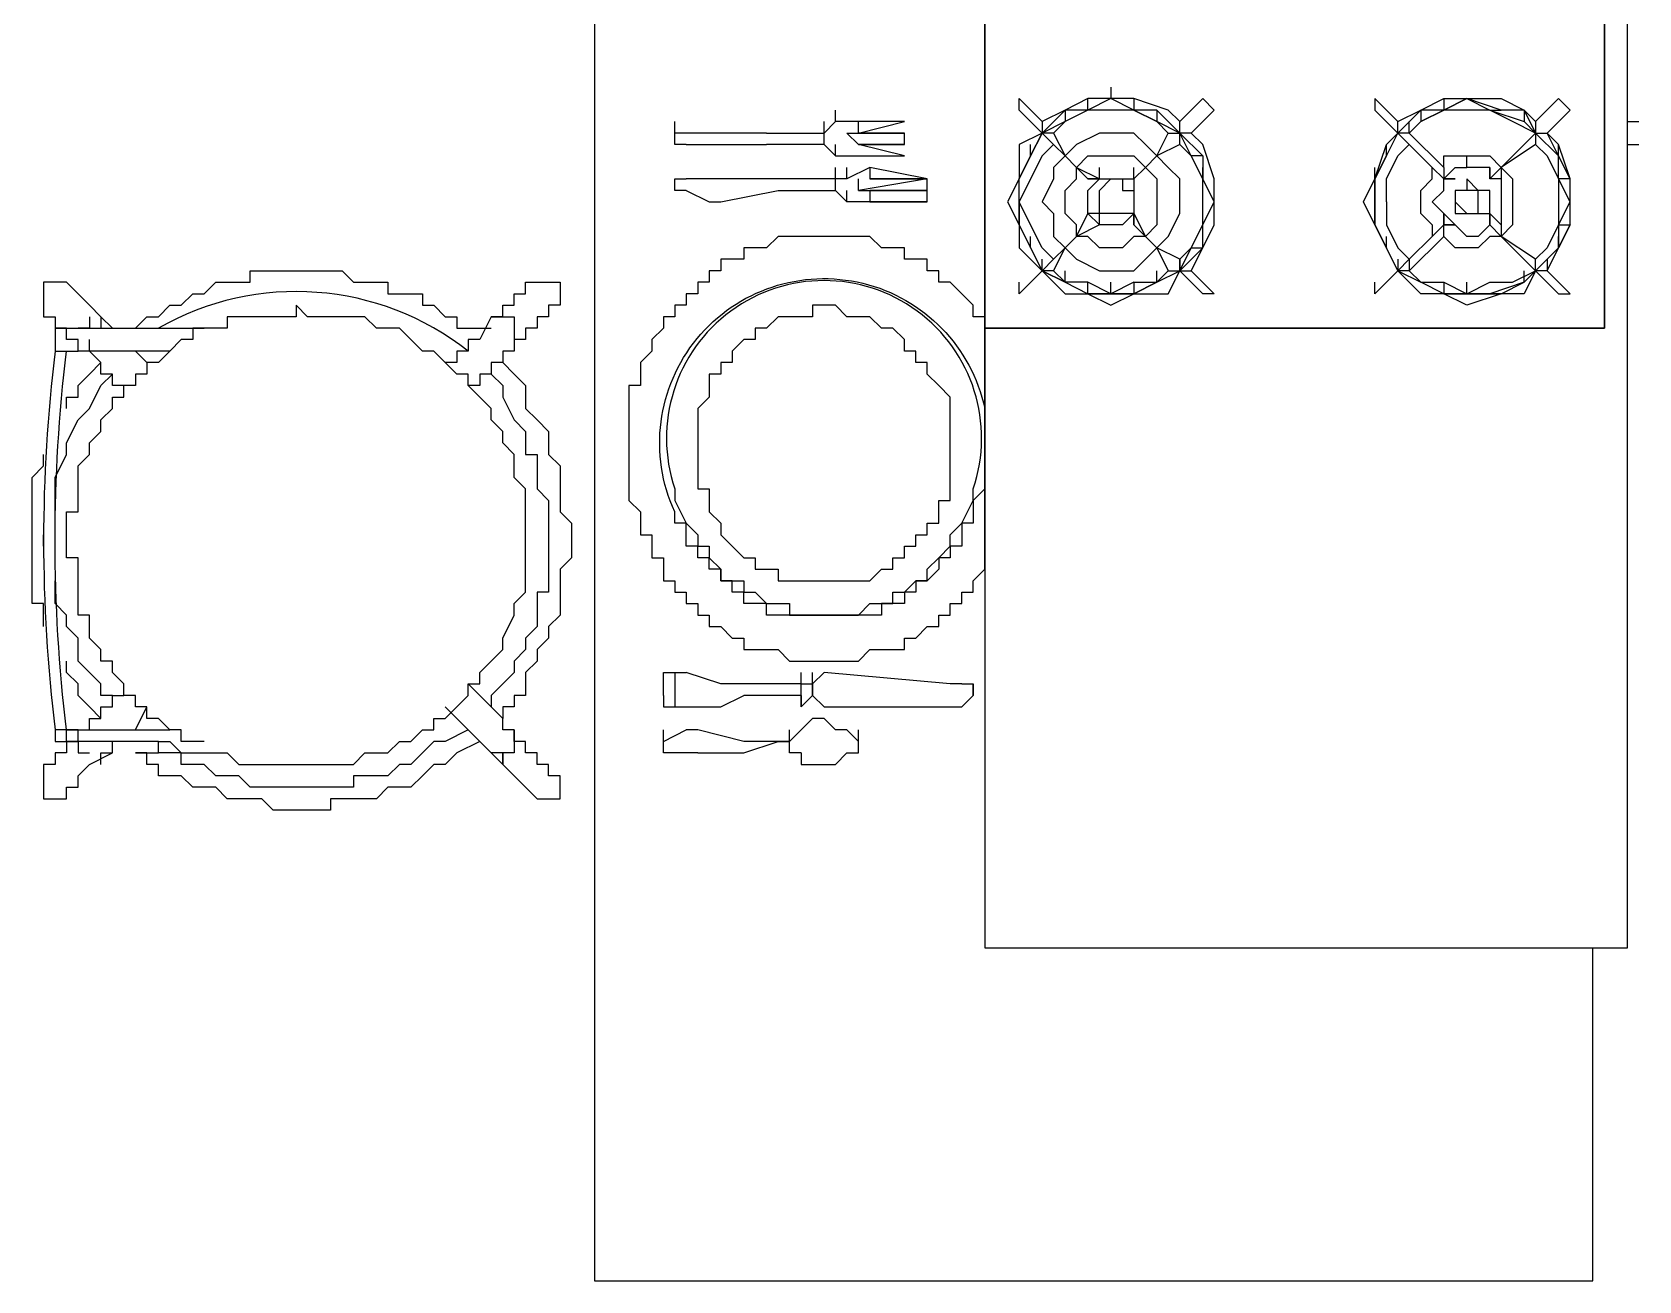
# Model space of a CAD drawing. Header units: inches. Extents: x 2489 to 11897, y 91 to 1364.
# Drawn here: x 5466.22 to 5512.79, y 1001.9 to 1038.08 of the extents above; entities that cross this region are included whole.
import ezdxf

# ---------------------------------------------------------------- set-up
doc = ezdxf.new("R2010")
doc.units = ezdxf.units.IN
doc.header["$MEASUREMENT"] = 0
doc.layers.add('PDF2_Geometry', color=7, linetype='Continuous')

msp = doc.modelspace()

# ---------------------------------------------------------------- linework, layer by layer
at = {"layer": 'PDF2_Geometry', "lineweight": 25}
for points in [[(5512.45688, 1040.48064), (5512.45688, 1063.76425), (5512.45688, 1064.42951), (5512.45688, 1109.00094), (5493.82997, 1109.00094), (5482.5208, 1109.00094), (5482.5208, 1001.89643), (5511.45899, 1001.89643), (5511.45899, 1011.54251)], [(5493.82997, 1056.44651), (5493.82997, 1029.50416), (5511.79162, 1029.50416), (5511.79162, 1056.44651), (5511.79162, 1029.50416), (5493.82997, 1029.50416), (5493.82997, 1029.83673), (5493.82997, 1051.45725)], [(5493.82997, 1029.83673), (5493.82997, 1029.50416), (5493.82997, 1027.17581), (5493.82997, 1025.18003), (5493.82997, 1022.51899), (5493.82997, 1011.54251), (5511.45899, 1011.54251), (5512.45688, 1011.54251), (5512.45688, 1034.82612), (5512.45688, 1035.49138), (5512.45688, 1039.81538)], [(5499.48456, 1034.82612), (5499.48456, 1035.15868), (5499.48456, 1035.49138), (5499.15193, 1035.82395), (5498.1541, 1036.15651), (5497.48884, 1036.15651), (5496.82358, 1036.15651), (5496.15838, 1035.82395), (5495.49312, 1035.49138), (5495.49312, 1035.15868), (5494.82788, 1034.82606), (5494.82788, 1033.82819), (5494.49526, 1033.16295), (5494.82788, 1032.4977), (5494.82788, 1031.83246), (5495.49312, 1031.16721), (5496.15837, 1030.50197), (5496.82361, 1030.50197), (5497.48886, 1030.16935)], [(5495.82575, 1035.15868), (5495.49312, 1035.15868), (5494.82786, 1035.82395), (5494.82786, 1036.15651), (5495.49312, 1035.49138)], [(5498.1541, 1036.1566), (5498.1541, 1035.82398), (5497.48886, 1036.1566), (5496.82361, 1035.82398), (5496.15837, 1035.49136), (5495.82575, 1035.15874)], [(5497.48886, 1036.48923), (5497.48886, 1036.1566), (5496.82361, 1035.82398), (5496.82361, 1036.1566)], [(5498.1541, 1035.82395), (5497.48884, 1036.15651)], [(5499.48456, 1035.49138), (5500.14982, 1036.15651), (5500.48245, 1035.82395), (5499.81719, 1035.15868)], [(5506.13704, 1034.82612), (5505.80441, 1035.15868), (5505.80441, 1035.49138), (5505.13915, 1036.15651), (5505.13915, 1035.82395), (5505.80441, 1035.15868), (5505.80441, 1035.49138), (5506.46967, 1035.82395), (5507.13493, 1036.15651), (5507.80012, 1036.15651), (5508.79801, 1036.15651), (5509.46327, 1035.82395), (5509.79591, 1035.49138), (5509.79591, 1035.15868), (5509.79591, 1034.82612), (5508.79801, 1034.16086), (5508.79801, 1033.82817), (5508.79801, 1033.4956), (5508.79801, 1033.16303), (5508.79801, 1032.83034), (5508.79801, 1032.49777), (5508.79801, 1032.16508), (5508.46538, 1032.49777), (5508.13276, 1032.16515), (5507.80014, 1032.16515), (5507.46752, 1032.49777), (5507.13489, 1032.49777), (5507.13489, 1032.83039), (5506.80227, 1033.16302), (5507.13489, 1033.49564), (5507.13489, 1033.82826)], [(5507.13493, 1035.82395), (5507.80012, 1036.15651), (5508.46538, 1035.82395), (5507.80012, 1035.82395), (5507.13493, 1035.82395), (5506.46967, 1035.49138), (5506.13704, 1035.15868), (5506.13704, 1035.49138)], [(5507.13489, 1036.15654), (5507.13489, 1035.82392), (5506.46964, 1035.82392)], [(5507.80013, 1036.15652), (5507.13488, 1035.8239)], [(5508.46542, 1035.82398), (5508.79805, 1035.82398), (5507.80018, 1036.1566)], [(5509.79591, 1031.16725), (5510.4611, 1030.50199), (5510.79373, 1030.50199), (5510.12854, 1031.16725), (5510.4611, 1031.83251), (5510.79373, 1032.49777), (5510.79373, 1033.16303), (5510.79373, 1033.82817), (5510.4611, 1034.82612), (5510.12854, 1035.15868), (5510.79373, 1035.82395), (5510.4611, 1036.15651), (5509.79591, 1035.49138)], [(5489.50593, 1035.49133), (5489.50593, 1035.82395)], [(5496.82361, 1035.82398), (5496.15837, 1035.82398)], [(5496.82358, 1035.82395), (5496.15838, 1035.49138)], [(5497.48883, 1035.82398), (5496.82359, 1035.82398)], [(5499.48459, 1035.15874), (5500.14984, 1034.49349), (5499.81722, 1034.49349), (5499.48459, 1035.15874), (5498.81935, 1035.82398), (5498.1541, 1035.82398), (5498.81935, 1035.49136), (5498.1541, 1035.82398), (5497.48886, 1035.82398)], [(5498.81932, 1035.82398), (5498.81932, 1035.49136), (5499.15195, 1035.15874)], [(5506.46964, 1035.8239), (5505.80439, 1035.15866)], [(5506.46967, 1035.82395), (5506.46967, 1035.49132)], [(5506.46967, 1035.49132), (5507.13492, 1035.82395)], [(5508.46538, 1035.82395), (5509.46327, 1035.49138)], [(5509.46327, 1035.82395), (5509.7959, 1035.1587), (5509.13065, 1035.49132), (5508.46541, 1035.82395)], [(5509.46324, 1035.8239), (5508.798, 1035.8239)], [(5509.46329, 1035.82398), (5509.46329, 1035.49136), (5509.79591, 1035.15874)], [(5484.84918, 1034.82606), (5484.84918, 1035.15868), (5484.84918, 1035.49131)], [(5489.17327, 1035.15865), (5489.50589, 1035.49128)], [(5489.17328, 1034.82606), (5489.17328, 1035.15868), (5489.17328, 1035.49131)], [(5489.83851, 1035.15874), (5490.17114, 1035.15874), (5490.17114, 1035.49136), (5489.50589, 1035.49136)], [(5490.17117, 1035.15868), (5491.50163, 1035.49138), (5490.17117, 1035.49138)], [(5500.14982, 1030.50199), (5499.48456, 1031.16725), (5499.48456, 1031.49982), (5499.48456, 1031.16725), (5499.48456, 1031.49982), (5498.81936, 1031.83251), (5499.15193, 1031.16725), (5499.48456, 1031.16725), (5499.81719, 1031.16725), (5500.14982, 1031.83251), (5500.48245, 1032.49777), (5500.48245, 1033.16303), (5500.48245, 1033.82817), (5500.14982, 1034.82612), (5499.81719, 1035.15868), (5499.48456, 1035.15868), (5498.81936, 1035.49138)], [(5499.81719, 1031.83251), (5500.14982, 1032.49777), (5500.48245, 1033.16303), (5500.14982, 1033.82817), (5499.81719, 1034.49342), (5499.48456, 1034.82612), (5498.81936, 1034.49342), (5499.15193, 1035.15868), (5499.48456, 1035.15868), (5499.48456, 1035.49131)], [(5506.13702, 1035.15867), (5506.46964, 1035.49129)], [(5512.45688, 1035.49133), (5512.78951, 1035.49133)], [(5486.17968, 1035.15867), (5485.51444, 1035.15867), (5485.18181, 1035.15867), (5484.84919, 1035.15867)], [(5485.18184, 1034.82612), (5484.84921, 1034.82612), (5484.84921, 1035.15868)], [(5485.18181, 1034.82605), (5485.51444, 1034.82605), (5486.17968, 1034.82605)], [(5487.51019, 1035.15871), (5486.1797, 1035.15871)], [(5486.1797, 1034.82609), (5487.51019, 1034.82609)], [(5487.51017, 1035.15867), (5488.84066, 1035.15867), (5489.17328, 1035.15867)], [(5489.17328, 1034.82605), (5488.84066, 1034.82605), (5487.51017, 1034.82605)], [(5489.17327, 1034.82603), (5489.50589, 1034.49341)], [(5489.50593, 1034.49346), (5489.50593, 1034.82609)], [(5490.17117, 1034.49342), (5491.50163, 1034.49342), (5490.17117, 1034.82612), (5491.50163, 1034.82612), (5490.17117, 1034.82612), (5489.83854, 1035.15868)], [(5490.17117, 1035.15868), (5491.50163, 1035.15868), (5490.17117, 1035.15868)], [(5491.50163, 1034.82612), (5491.50163, 1035.15874)], [(5495.82575, 1031.49989), (5495.49312, 1031.83251), (5495.16049, 1032.49777), (5494.82786, 1033.16303), (5494.82786, 1033.82817), (5495.16049, 1034.49342), (5495.49312, 1035.15868), (5495.82575, 1034.82612), (5496.15838, 1034.49342), (5496.49095, 1034.16086), (5497.15621, 1033.82817), (5497.15621, 1034.16086)], [(5495.49312, 1035.15874), (5495.1605, 1034.49349), (5494.82788, 1033.82825)], [(5495.82575, 1034.82611), (5495.49312, 1034.49349), (5495.1605, 1033.82825), (5494.82788, 1033.163), (5494.82788, 1032.49776), (5495.1605, 1031.83251), (5495.49312, 1031.16727)], [(5495.16049, 1034.49342), (5495.16049, 1034.82605)], [(5495.82571, 1035.15867), (5496.15833, 1034.49342)], [(5510.12854, 1031.49982), (5510.12854, 1031.16725), (5509.79591, 1031.16725), (5509.79591, 1031.49982), (5508.79801, 1032.16508), (5509.79591, 1031.16725), (5509.46327, 1030.50199), (5508.79801, 1030.50199), (5507.80012, 1030.16942), (5507.13493, 1030.50199), (5506.46968, 1030.50199), (5505.80444, 1031.16723), (5505.47181, 1031.83248), (5505.13919, 1032.49772), (5504.80657, 1033.16297), (5505.13919, 1033.82822), (5505.47181, 1034.82608), (5505.80444, 1035.15871)], [(5505.80441, 1031.49982), (5505.80441, 1031.16725), (5505.47178, 1031.83251), (5505.13915, 1032.49777), (5505.13915, 1033.16303), (5505.13915, 1033.82817), (5505.47178, 1034.49342), (5505.8044, 1035.15867)], [(5505.47178, 1033.16293), (5505.47178, 1033.82818), (5505.8044, 1034.49342), (5506.13702, 1034.82605)], [(5505.4718, 1034.49346), (5505.80443, 1035.1587)], [(5505.47182, 1034.49349), (5505.47182, 1034.82611)], [(5506.13704, 1035.15866), (5505.80441, 1035.15866)], [(5506.13704, 1035.15868), (5507.13493, 1034.16086), (5507.13493, 1034.49348), (5507.46755, 1034.49348), (5507.80017, 1034.49348), (5508.13279, 1034.49348), (5508.46542, 1034.49348), (5508.79804, 1034.16086), (5509.13066, 1033.82824)], [(5506.13704, 1034.82604), (5506.80228, 1034.1608)], [(5510.4611, 1032.49777), (5510.79373, 1033.16303), (5510.4611, 1033.82817), (5510.4611, 1034.49342), (5509.79591, 1035.15868), (5508.79804, 1034.16082)], [(5509.79588, 1035.15866), (5510.12851, 1035.15866)], [(5509.79591, 1034.82611), (5510.12854, 1034.49349), (5510.46116, 1033.82825), (5510.46116, 1033.163), (5510.46116, 1032.49776), (5510.12854, 1031.83251), (5509.79591, 1031.49989)], [(5510.79373, 1033.82817), (5510.46111, 1034.49341), (5510.12849, 1035.15866)], [(5510.4611, 1034.49342), (5510.4611, 1034.82605)], [(5512.45688, 1034.82608), (5512.78951, 1034.82608)], [(5489.50591, 1034.49342), (5490.17115, 1034.49342)], [(5496.15838, 1034.49342), (5496.49095, 1034.16086), (5496.82358, 1033.82817)], [(5498.81936, 1034.49342), (5498.48673, 1034.16086), (5498.81936, 1034.49342)], [(5500.14984, 1034.49349), (5500.14984, 1033.82825), (5499.81722, 1034.49349)], [(5505.47177, 1034.49341), (5505.13915, 1033.82817), (5505.13915, 1033.16292), (5505.13915, 1032.49767), (5505.47177, 1031.83243)], [(5506.8023, 1032.49777), (5506.46967, 1032.83034), (5506.46967, 1033.16303), (5506.46967, 1033.4956), (5506.8023, 1033.82817), (5506.8023, 1034.16086), (5507.13493, 1033.82817), (5507.46749, 1034.16086), (5507.80012, 1034.16086), (5507.80012, 1034.49342)], [(5485.18183, 1033.4956), (5484.84921, 1033.4956), (5484.84921, 1033.82817), (5485.18184, 1033.82817)], [(5486.17968, 1033.82817), (5485.84706, 1033.82817), (5485.18181, 1033.82817)], [(5489.17328, 1033.82817), (5487.84282, 1033.82817), (5486.17967, 1033.82817)], [(5489.50591, 1033.82817), (5489.17328, 1033.82817)], [(5489.50589, 1033.49559), (5489.50589, 1033.82821), (5489.50589, 1034.16083)], [(5489.83852, 1033.82817), (5489.50589, 1033.82817)], [(5490.5038, 1034.16086), (5489.83854, 1033.82817), (5489.83854, 1034.16086)], [(5492.16689, 1033.16303), (5492.16689, 1033.4956), (5492.16689, 1033.82817), (5490.17117, 1033.4956), (5492.16689, 1033.4956), (5490.5038, 1033.4956), (5490.5038, 1033.16303), (5492.16689, 1033.16303), (5490.5038, 1033.16303), (5489.83854, 1033.16303), (5489.83854, 1033.4956)], [(5490.17117, 1033.4956), (5490.17117, 1033.82817)], [(5492.16689, 1033.82817), (5490.5038, 1033.82817), (5492.16689, 1033.82817), (5490.5038, 1034.16086), (5490.5038, 1033.82817)], [(5494.82786, 1032.49777), (5494.82786, 1033.16303), (5494.82786, 1033.82817)], [(5496.82358, 1033.82817), (5497.15621, 1033.82817), (5496.82358, 1033.82817)], [(5498.1541, 1033.82817), (5498.1541, 1034.16086)], [(5498.48673, 1034.16086), (5498.1541, 1033.82817), (5498.48673, 1034.16086)], [(5498.1541, 1030.83464), (5498.1541, 1030.50202), (5498.81935, 1030.83464), (5499.48459, 1031.16727), (5499.81722, 1031.83251), (5500.14984, 1031.83251), (5500.14984, 1032.49776), (5500.48246, 1033.163), (5500.14984, 1033.82825)], [(5500.14982, 1032.49777), (5500.14982, 1033.16303), (5500.14982, 1033.82817)], [(5500.14983, 1033.82818), (5500.14983, 1034.1608)], [(5505.13914, 1033.82818), (5505.13914, 1034.1608)], [(5509.13065, 1033.82817), (5509.13065, 1033.4956), (5509.13065, 1033.16303), (5509.13065, 1032.83034), (5509.13065, 1032.49777), (5508.79801, 1032.16508), (5508.46538, 1032.16508), (5508.13275, 1031.83251), (5507.80012, 1031.83251), (5507.46749, 1031.83251), (5507.13493, 1032.16508), (5507.13493, 1032.49777), (5506.8023, 1032.16508)], [(5507.13493, 1034.16086), (5507.13493, 1033.82817), (5507.46749, 1033.82817)], [(5508.13275, 1034.16086), (5507.80012, 1034.16086)], [(5508.46538, 1034.16079), (5508.46538, 1033.82817), (5508.46538, 1034.16086), (5508.13276, 1034.16086)], [(5508.46538, 1033.82824), (5508.46538, 1034.16086)], [(5510.79373, 1033.16303), (5510.79373, 1033.82817), (5510.4611, 1033.82817)], [(5485.18181, 1033.49554), (5485.84706, 1033.16292), (5486.17968, 1033.16292)], [(5486.17967, 1033.16303), (5487.84282, 1033.4956), (5489.17328, 1033.4956), (5489.50591, 1033.4956)], [(5489.83852, 1033.16292), (5489.50589, 1033.49554)], [(5494.82787, 1033.16293), (5494.82787, 1033.49556)], [(5500.48245, 1033.16293), (5500.48245, 1033.49556)], [(5505.13914, 1033.16293), (5505.13914, 1033.49556)], [(5510.79372, 1033.16293), (5510.79372, 1033.49556)], [(5497.15621, 1032.49777), (5496.49095, 1032.16508), (5496.15838, 1031.83251), (5496.49095, 1032.16508), (5496.82358, 1032.83034), (5496.82358, 1033.16303)], [(5505.47178, 1033.16303), (5505.47178, 1032.49777), (5505.80441, 1031.83251)], [(5510.79373, 1032.49767), (5510.79373, 1033.16292)], [(5494.82785, 1032.83038), (5494.82785, 1032.49776), (5495.16047, 1031.83251)], [(5497.15621, 1032.49777), (5496.82358, 1032.83034), (5497.15621, 1032.49777)], [(5498.1541, 1032.83034), (5498.1541, 1032.49777), (5498.1541, 1032.83034)], [(5499.48457, 1031.49989), (5499.81719, 1031.83251), (5500.14981, 1032.49776)], [(5500.14983, 1032.49769), (5500.14983, 1032.83031)], [(5505.13914, 1032.49769), (5505.13914, 1032.83031)], [(5506.80227, 1032.49775), (5506.80227, 1032.16512)], [(5507.13489, 1032.16512), (5507.13489, 1032.49775)], [(5507.13493, 1032.83034), (5507.13493, 1032.49777), (5507.46749, 1032.49777)], [(5508.46538, 1032.49767), (5508.46538, 1032.8303), (5508.79801, 1032.49767)], [(5510.46111, 1032.49769), (5510.46111, 1031.83244)], [(5510.46114, 1032.49772), (5510.79376, 1032.49772), (5510.46114, 1031.83248)], [(5488.17539, 1032.16508), (5487.84276, 1032.16508), (5487.51014, 1031.83245), (5487.17752, 1031.83245), (5486.8449, 1031.83245), (5486.8449, 1031.49983), (5486.51227, 1031.49983), (5486.17965, 1031.49983), (5486.17965, 1031.16721), (5485.84703, 1031.16721), (5485.84703, 1030.83459), (5485.51441, 1030.83459), (5485.51441, 1030.50196), (5485.18178, 1030.50196), (5485.18178, 1030.16934), (5484.84916, 1030.16934), (5484.84916, 1029.83672), (5484.51654, 1029.83672), (5484.51654, 1029.5041), (5484.18392, 1029.17147), (5484.18392, 1028.83885), (5483.85129, 1028.50623), (5483.85129, 1028.17361), (5483.85129, 1027.84098), (5483.51867, 1027.84098), (5483.51867, 1027.50836), (5483.51867, 1027.17574), (5483.51867, 1026.84312)], [(5483.51869, 1026.84312), (5483.51869, 1026.17786), (5483.51869, 1025.5126), (5483.51869, 1025.17998), (5483.51869, 1024.84736), (5483.51869, 1024.51473), (5483.85131, 1024.18211), (5483.85131, 1023.84949), (5483.85131, 1023.51687), (5484.18394, 1023.51687), (5484.18394, 1023.18424), (5484.18394, 1022.85162), (5484.51656, 1022.85162), (5484.51656, 1022.519), (5484.51656, 1022.18637), (5484.84918, 1022.18637), (5484.84918, 1021.85375), (5485.1818, 1021.85375), (5485.1818, 1021.52113), (5485.51443, 1021.52113), (5485.51443, 1021.18851), (5485.84705, 1021.18851), (5485.84705, 1020.85588), (5486.17967, 1020.85588), (5486.51229, 1020.52326), (5486.84492, 1020.52326), (5486.84492, 1020.19064), (5487.17754, 1020.19064), (5487.51016, 1020.19064), (5487.84278, 1020.19064), (5488.17541, 1019.85802), (5488.50803, 1019.85802), (5488.84065, 1019.85802), (5489.17327, 1019.85802), (5489.5059, 1019.85802), (5489.83852, 1019.85802), (5490.17114, 1019.85802), (5490.50376, 1020.19064), (5490.83639, 1020.19064), (5491.16901, 1020.19064), (5491.50163, 1020.19064), (5491.50163, 1020.52326), (5491.83425, 1020.52326), (5492.16688, 1020.85588), (5492.4995, 1020.85588), (5492.4995, 1021.18851), (5492.83212, 1021.18851), (5492.83212, 1021.52113), (5493.16474, 1021.52113), (5493.16474, 1021.85375), (5493.49737, 1021.85375), (5493.49737, 1022.18637), (5493.82999, 1022.519), (5493.82999, 1022.85162), (5493.82999, 1023.18424), (5493.82999, 1023.51687), (5493.82999, 1023.84949), (5493.82999, 1024.18211), (5493.82999, 1024.51473), (5493.82999, 1024.84736), (5493.82999, 1025.17998), (5493.82999, 1025.5126), (5493.82999, 1025.84522), (5493.82999, 1026.17785), (5493.82999, 1026.51047), (5493.82999, 1026.84309), (5493.82999, 1027.17571), (5493.82999, 1027.50834), (5493.82999, 1027.84096), (5493.82999, 1028.17358), (5493.82999, 1028.5062), (5493.82999, 1028.83883), (5493.82999, 1029.17145), (5493.82999, 1029.50407), (5493.82999, 1029.83669), (5493.49737, 1029.83669), (5493.49737, 1030.16932), (5493.16474, 1030.50194), (5492.83212, 1030.83456), (5492.4995, 1030.83456), (5492.4995, 1031.16718), (5492.16688, 1031.16718), (5492.16688, 1031.49981), (5491.83425, 1031.49981), (5491.50163, 1031.49981), (5491.50163, 1031.83243), (5491.16901, 1031.83243), (5490.83639, 1031.83243), (5490.50376, 1032.16505), (5490.17114, 1032.16505), (5489.83852, 1032.16505), (5489.5059, 1032.16505), (5489.17327, 1032.16505), (5488.84065, 1032.16505), (5488.50803, 1032.16505), (5488.17541, 1032.16505)], [(5495.16049, 1031.83251), (5495.16049, 1032.16508)], [(5498.81936, 1031.83251), (5498.48673, 1032.16508), (5498.81936, 1031.83251)], [(5505.8044, 1031.1672), (5505.47178, 1031.83244), (5505.47178, 1032.16507)], [(5506.13704, 1031.49982), (5506.13704, 1031.16725), (5505.80441, 1031.16725), (5506.13704, 1031.49982), (5506.80228, 1032.16506)], [(5506.13704, 1031.16719), (5507.1349, 1032.16506)], [(5510.4611, 1031.83251), (5510.4611, 1032.16508)], [(5495.82575, 1031.49982), (5495.49312, 1031.16725), (5494.82786, 1030.50199), (5495.49312, 1031.16725)], [(5495.16051, 1031.83242), (5495.49314, 1031.16718)], [(5495.49309, 1031.16721), (5495.49309, 1031.49984)], [(5498.1541, 1030.83456), (5497.48884, 1030.50199), (5496.82358, 1030.83456), (5496.15838, 1030.83456), (5495.82575, 1031.16725), (5495.49312, 1031.16725), (5495.49312, 1031.49982)], [(5495.82571, 1031.16721), (5496.15833, 1031.83246)], [(5495.82571, 1031.49982), (5496.15833, 1031.83244)], [(5497.48884, 1030.16942), (5498.1541, 1030.50199), (5499.15193, 1030.50199), (5499.48456, 1031.16725), (5500.14982, 1031.83251)], [(5506.13704, 1031.49985), (5505.80442, 1031.83248)], [(5506.13704, 1031.16718), (5506.46967, 1030.83456), (5507.13493, 1030.83456), (5507.80012, 1030.50199), (5508.46538, 1030.83456), (5509.13065, 1030.83456), (5509.79591, 1031.16725), (5509.79591, 1031.49987)], [(5510.46114, 1031.83242), (5509.79589, 1031.16718)], [(5510.12849, 1031.16718), (5510.46111, 1031.83243)], [(5469.21591, 1029.50416), (5469.54853, 1029.83679), (5469.88115, 1029.83679), (5470.21378, 1030.16941), (5470.5464, 1030.16941), (5470.87902, 1030.50203), (5471.21164, 1030.50203), (5471.54427, 1030.83465), (5471.87689, 1030.83465), (5472.20951, 1030.83465), (5472.54213, 1030.83465), (5472.54213, 1031.16728), (5472.87476, 1031.16728), (5473.20738, 1031.16728), (5473.54, 1031.16728), (5473.87262, 1031.16728), (5474.20525, 1031.16728), (5474.53787, 1031.16728), (5474.87049, 1031.16728), (5475.20312, 1031.16728), (5475.53574, 1030.83465), (5475.86836, 1030.83465), (5476.20098, 1030.83465), (5476.53361, 1030.83465), (5476.53361, 1030.50203), (5476.86623, 1030.50203), (5477.19885, 1030.50203), (5477.53147, 1030.50203), (5477.53147, 1030.16941), (5477.8641, 1030.16941), (5478.19672, 1029.83679), (5478.52934, 1029.83679), (5478.52934, 1029.50416), (5478.86196, 1029.50416), (5479.19459, 1029.50416), (5479.52721, 1029.50416)], [(5496.15834, 1030.83464), (5496.15834, 1031.16727)], [(5498.15408, 1030.83464), (5498.81932, 1030.83464), (5499.15195, 1031.16727)], [(5498.81932, 1030.83464), (5498.81932, 1031.16727)], [(5498.81936, 1030.83456), (5499.48461, 1031.16718)], [(5499.81719, 1031.16725), (5500.48245, 1030.50199)], [(5505.80441, 1031.16725), (5505.13915, 1030.50199), (5505.80441, 1031.16725)], [(5505.80439, 1031.16718), (5506.46964, 1030.83456)], [(5506.46967, 1030.83461), (5506.13704, 1031.16723)], [(5509.79587, 1031.1672), (5509.46325, 1030.83458)], [(5509.46327, 1030.83461), (5509.46327, 1031.16723)], [(5509.46329, 1030.83464), (5509.79591, 1031.16727)], [(5468.21808, 1029.83673), (5468.21808, 1029.50416), (5468.55071, 1029.50416), (5468.21809, 1029.83679), (5467.88547, 1030.16941), (5467.55285, 1030.50203), (5467.22022, 1030.83465), (5466.8876, 1030.83465), (5466.55498, 1030.83465), (5466.55498, 1030.50203), (5466.55498, 1030.16941), (5466.55498, 1029.83679), (5466.8876, 1029.83679), (5466.8876, 1029.50416), (5467.22022, 1029.50416)], [(5479.85986, 1029.83669), (5479.52724, 1029.83669), (5479.85986, 1029.83669), (5479.85986, 1030.16931), (5480.19248, 1030.16931), (5480.19248, 1030.50193), (5480.52511, 1030.50193), (5480.52511, 1030.83456), (5480.85773, 1030.83456), (5481.19035, 1030.83456), (5481.52297, 1030.83456), (5481.52297, 1030.50193), (5481.52297, 1030.16931), (5481.19035, 1030.16931), (5481.19035, 1029.83669), (5480.85773, 1029.83669), (5480.85773, 1029.50407), (5480.52511, 1029.50407), (5480.52511, 1029.17144), (5480.19248, 1029.17144), (5480.19248, 1028.83882), (5479.85986, 1028.83882), (5479.85986, 1028.5062), (5479.52724, 1028.5062), (5479.52724, 1028.17358), (5479.19462, 1028.17358), (5479.19462, 1027.84095), (5478.86199, 1027.84095), (5478.86199, 1028.17358), (5478.52937, 1028.17358), (5478.19675, 1028.5062)], [(5494.82786, 1030.50199), (5494.82786, 1030.83456)], [(5496.15837, 1030.83464), (5496.82361, 1030.50202)], [(5496.15838, 1030.83456), (5496.82363, 1030.50193)], [(5496.82359, 1030.50202), (5496.82359, 1030.83464)], [(5498.81935, 1030.83464), (5498.1541, 1030.50202), (5497.48886, 1030.50202), (5497.48886, 1030.83464)], [(5505.13914, 1030.50195), (5505.13914, 1030.83458)], [(5507.13489, 1030.50195), (5506.46964, 1030.83458)], [(5507.13493, 1030.83464), (5507.13493, 1030.50202), (5506.46969, 1030.83464)], [(5507.80016, 1030.50199), (5507.80016, 1030.83461)], [(5509.46327, 1030.83456), (5508.4654, 1030.50193)], [(5508.798, 1030.50194), (5509.46324, 1030.83456)], [(5479.19463, 1029.17147), (5478.862, 1029.17147), (5478.862, 1028.83885), (5478.52938, 1028.83885), (5478.52938, 1028.50622), (5478.19676, 1028.50622), (5477.86414, 1028.83885), (5477.53151, 1028.83885), (5477.19889, 1029.17147), (5476.86627, 1029.50409), (5476.53364, 1029.50409), (5476.20102, 1029.50409), (5475.8684, 1029.83671), (5475.53578, 1029.83671), (5475.20315, 1029.83671), (5474.87053, 1029.83671), (5474.53791, 1029.83671), (5474.20529, 1029.83671), (5473.87266, 1030.16934), (5473.87266, 1029.83671), (5473.54004, 1029.83671), (5473.20742, 1029.83671), (5472.8748, 1029.83671), (5472.54217, 1029.83671), (5472.20955, 1029.83671), (5471.87693, 1029.83671), (5471.87693, 1029.50409), (5471.54431, 1029.50409), (5471.21168, 1029.50409), (5470.87906, 1029.50409), (5470.87906, 1029.17147), (5470.54644, 1029.17147), (5470.21382, 1028.83885), (5469.88119, 1028.83885), (5469.54857, 1028.83885), (5469.21595, 1028.83885), (5468.88333, 1028.83885), (5468.5507, 1028.83885), (5468.21808, 1028.83885), (5467.88546, 1028.83885), (5467.55284, 1028.83885)], [(5497.48887, 1030.50193), (5498.15412, 1030.50193)], [(5500.48245, 1030.50195), (5500.14983, 1030.50195)], [(5507.13488, 1030.50194), (5507.80013, 1030.50194)], [(5507.80016, 1030.50193), (5507.13491, 1030.50193)], [(5508.46542, 1030.50202), (5507.80018, 1030.50202), (5508.79805, 1030.50202)], [(5508.79802, 1030.50199), (5508.4654, 1030.50199)], [(5467.88545, 1029.83673), (5467.88545, 1029.50416), (5467.55282, 1029.50416)], [(5479.52722, 1029.83669), (5479.1946, 1029.17144)], [(5479.52725, 1029.83673), (5479.85982, 1029.83673), (5480.19245, 1029.83673), (5480.19245, 1029.50416), (5480.19245, 1029.17147), (5480.19245, 1028.8389)], [(5467.22019, 1029.50416), (5466.88756, 1029.50416), (5466.88756, 1029.17147), (5466.88756, 1028.8389), (5467.22019, 1028.8389), (5467.55282, 1028.8389), (5467.55282, 1029.17152), (5467.2202, 1029.17152), (5467.2202, 1029.50415), (5467.55282, 1029.50415), (5467.88545, 1029.50415), (5468.21807, 1029.50415), (5468.55069, 1029.50415), (5468.88331, 1029.50415), (5469.21594, 1029.50415), (5469.54856, 1029.50415), (5469.88118, 1029.50415), (5470.2138, 1029.50415), (5470.54643, 1029.50415), (5470.87905, 1029.50415), (5471.21167, 1029.50415)], [(5471.21168, 1017.52973), (5470.87905, 1017.52973), (5470.54643, 1017.52973), (5470.54643, 1017.86236), (5470.21381, 1017.86236), (5469.88119, 1018.19498), (5469.54856, 1018.19498), (5469.54856, 1018.5276), (5469.21594, 1018.5276), (5469.21594, 1018.86022), (5468.88332, 1018.86022), (5468.88332, 1019.19285), (5468.5507, 1019.52547), (5468.5507, 1019.85809), (5468.21807, 1019.85809), (5468.21807, 1020.19071), (5467.88545, 1020.52334), (5467.88545, 1020.85596), (5467.88545, 1021.18858), (5467.55283, 1021.18858), (5467.55283, 1021.5212), (5467.55283, 1021.85383), (5467.55283, 1022.18645), (5467.55283, 1022.51907), (5467.55283, 1022.85169), (5467.22021, 1022.85169), (5467.22021, 1023.18432), (5467.22021, 1023.51694), (5467.22021, 1023.84956), (5467.22021, 1024.18219), (5467.55283, 1024.18219), (5467.55283, 1024.51481), (5467.55283, 1024.84743), (5467.55283, 1025.18005), (5467.55283, 1025.51268), (5467.88545, 1025.8453), (5467.88545, 1026.17792), (5468.21807, 1026.51054), (5468.21807, 1026.84317), (5468.5507, 1027.17579), (5468.5507, 1027.50841), (5468.88332, 1027.50841), (5468.88332, 1027.84103), (5468.5507, 1027.84103), (5468.5507, 1028.17366), (5468.21807, 1028.17366), (5468.21807, 1028.50628), (5467.88545, 1028.8389), (5467.88545, 1029.17147)], [(5470.2138, 1028.8389), (5469.88117, 1028.50621), (5469.54854, 1028.50621), (5469.54854, 1028.17364), (5469.21591, 1028.17364), (5469.21591, 1027.84095), (5468.88328, 1027.84095)], [(5469.21591, 1028.8389), (5469.54854, 1028.50621)], [(5467.22019, 1027.17581), (5467.22019, 1027.50838), (5467.55282, 1027.50838), (5467.55282, 1027.84095), (5467.88545, 1028.17364), (5468.21808, 1028.50621)], [(5479.85982, 1028.50621), (5480.19245, 1028.17359), (5480.52507, 1027.84096), (5480.52507, 1027.17572), (5480.85769, 1026.8431), (5481.19031, 1026.51047), (5481.19031, 1026.17785), (5481.19031, 1025.84523), (5481.52294, 1025.5126), (5481.52294, 1025.17998), (5481.52294, 1024.84736), (5481.52294, 1024.51474), (5481.52294, 1024.18211), (5481.85556, 1023.84949), (5481.85556, 1023.51687), (5481.85556, 1023.18425), (5481.85556, 1022.85162), (5481.52294, 1022.519), (5481.52294, 1022.18638), (5481.52294, 1021.85376), (5481.52294, 1021.52113), (5481.52294, 1021.18851), (5481.19031, 1020.85589), (5481.19031, 1020.52327), (5480.85769, 1020.19064), (5480.85769, 1019.85802), (5480.52507, 1019.5254), (5480.52507, 1019.19278), (5480.52507, 1018.86015), (5480.19245, 1018.86015), (5480.19245, 1018.52753), (5479.85982, 1018.52753), (5479.85982, 1018.19491)], [(5466.88756, 1024.51477), (5466.88756, 1024.84739), (5466.88756, 1025.18002), (5467.22018, 1025.84526), (5467.22018, 1026.17789), (5467.55281, 1026.84313), (5467.88543, 1027.17575), (5468.21805, 1027.841), (5468.55067, 1028.17362)], [(5479.85982, 1020.19064), (5479.85982, 1020.52327), (5480.19245, 1021.18851), (5480.19245, 1021.52113), (5480.52507, 1021.85376), (5480.52507, 1022.18638), (5480.52507, 1022.519), (5480.52507, 1022.85162), (5480.52507, 1023.18425), (5480.52507, 1023.51687), (5480.52507, 1023.84949), (5480.52507, 1024.18211), (5480.52507, 1024.51474), (5480.52507, 1024.84736), (5480.19245, 1025.17998), (5480.19245, 1025.5126), (5480.19245, 1025.84523), (5479.85982, 1026.17785), (5479.85982, 1026.51047), (5479.5272, 1026.8431), (5479.5272, 1027.17572), (5479.19458, 1027.50834), (5478.86196, 1027.84096)], [(5479.52725, 1028.17364), (5479.85988, 1027.84102), (5479.85988, 1027.5084), (5480.1925, 1026.84315), (5480.52512, 1026.51053), (5480.52512, 1026.17791), (5480.52512, 1025.84528), (5480.85774, 1025.84528), (5480.85774, 1025.51266), (5480.85774, 1025.18004), (5480.85774, 1024.84742), (5481.19037, 1024.51479), (5481.19037, 1024.18217), (5481.19037, 1023.84955), (5481.19037, 1023.51693), (5481.19037, 1023.1843), (5481.19037, 1022.85168), (5481.19037, 1022.51906), (5481.19037, 1022.18644), (5481.19037, 1021.85381), (5480.85774, 1021.85381), (5480.85774, 1021.52119), (5480.85774, 1021.18857), (5480.85774, 1020.85594), (5480.52512, 1020.52332), (5480.52512, 1020.1907), (5480.1925, 1019.85808), (5480.1925, 1019.52545), (5479.85988, 1019.19283), (5479.52725, 1018.86021), (5479.52725, 1018.52759)], [(5466.55493, 1020.8559), (5466.55493, 1021.18853), (5466.55493, 1021.52115), (5466.22231, 1021.52115), (5466.22231, 1021.85377), (5466.22231, 1022.18639), (5466.22231, 1022.51902), (5466.22231, 1022.85164), (5466.22231, 1023.51688), (5466.22231, 1023.84951), (5466.22231, 1024.18213), (5466.22231, 1024.51475), (5466.22231, 1024.84737), (5466.22231, 1025.18), (5466.55493, 1025.51262), (5466.55493, 1025.84524)], [(5493.82997, 1025.18008), (5493.82997, 1025.5127)], [(5466.88756, 1024.1821), (5466.88756, 1024.51473)], [(5466.55493, 1023.18425), (5466.55493, 1023.51695)], [(5466.88756, 1022.51899), (5466.88756, 1022.85161)], [(5468.55071, 1018.52756), (5468.55071, 1018.86018), (5468.21809, 1018.86018), (5468.21809, 1019.1928), (5467.88547, 1019.52542), (5467.55285, 1019.85805), (5467.55285, 1020.19067), (5467.55285, 1020.52329), (5467.22022, 1020.85591), (5467.22022, 1021.18854), (5466.8876, 1021.52116), (5466.8876, 1021.85378), (5466.8876, 1022.1864)], [(5468.21808, 1018.19499), (5467.88545, 1018.52756), (5467.55282, 1018.86025), (5467.55282, 1019.19282), (5467.22019, 1019.52538), (5467.22019, 1019.85808)], [(5479.19463, 1017.52973), (5478.52938, 1017.19711), (5478.19676, 1016.86448), (5477.86414, 1016.86448), (5477.53151, 1016.53186), (5477.19889, 1016.19924), (5476.86627, 1016.19924), (5476.53364, 1016.19924), (5476.20102, 1015.86662), (5475.8684, 1015.86662), (5475.53578, 1015.86662), (5475.20315, 1015.86662), (5474.87053, 1015.86662), (5474.87053, 1015.53399), (5474.53791, 1015.53399), (5474.20529, 1015.53399), (5473.87266, 1015.53399), (5473.54004, 1015.53399), (5473.20742, 1015.53399), (5472.8748, 1015.86662), (5472.54217, 1015.86662), (5472.20955, 1015.86662), (5471.87693, 1015.86662), (5471.54431, 1016.19924), (5471.21168, 1016.19924), (5470.87906, 1016.19924), (5470.54644, 1016.53186), (5470.21382, 1016.53186), (5469.88119, 1016.53186), (5469.88119, 1016.86448), (5469.54857, 1016.86448), (5469.54857, 1017.19711), (5469.21595, 1017.19711), (5469.54857, 1017.19711), (5469.88119, 1017.19711), (5469.88119, 1017.52973), (5470.21382, 1017.52973), (5470.54644, 1017.19711), (5470.87906, 1017.19711), (5471.21168, 1017.19711), (5471.54431, 1017.19711), (5471.87693, 1017.19711), (5472.20955, 1016.86448), (5472.54217, 1016.86448), (5472.8748, 1016.86448), (5473.20742, 1016.86448), (5473.54004, 1016.86448), (5473.87266, 1016.86448), (5474.20529, 1016.86448), (5474.53791, 1016.86448), (5474.87053, 1016.86448), (5475.20315, 1016.86448), (5475.53578, 1016.86448), (5475.8684, 1017.19711), (5476.20102, 1017.19711), (5476.53364, 1017.19711), (5476.86627, 1017.52973), (5477.19889, 1017.52973), (5477.53151, 1017.86235), (5477.86414, 1017.86235), (5477.86414, 1018.19497), (5478.19676, 1018.19497), (5478.52938, 1018.5276), (5478.862, 1018.86022), (5478.862, 1019.19284), (5479.19463, 1019.19284), (5479.19463, 1019.52546), (5479.52725, 1019.85809), (5479.85987, 1020.19071)], [(5484.51658, 1019.19282), (5484.51658, 1019.52538), (5484.84921, 1019.52538), (5485.18184, 1019.52538)], [(5484.84921, 1019.52538), (5484.84921, 1018.52756), (5485.18184, 1018.52756)], [(5486.17967, 1019.19282), (5485.1818, 1019.52544)], [(5488.50802, 1019.19282), (5488.50802, 1019.52538)], [(5488.84067, 1019.19277), (5488.84067, 1018.86015), (5488.50805, 1018.52753), (5488.50805, 1019.19277), (5488.84067, 1019.19277), (5488.84067, 1019.52539)], [(5489.17327, 1019.5254), (5488.84065, 1019.19277)], [(5493.16477, 1019.19282), (5492.83215, 1019.19282), (5489.1733, 1019.52544)], [(5467.88545, 1017.8623), (5467.88545, 1018.19492), (5468.21807, 1018.19492), (5468.21807, 1018.52754), (5468.5507, 1018.52754), (5468.5507, 1018.86016), (5468.88332, 1018.86016), (5468.88332, 1019.19279)], [(5480.19245, 1017.8623), (5479.85982, 1017.8623), (5479.85982, 1018.19499), (5479.52725, 1018.52756), (5479.19463, 1018.86025), (5478.86199, 1019.19282)], [(5484.51658, 1018.86015), (5484.51658, 1019.19277)], [(5488.50805, 1019.19277), (5486.84494, 1019.19277), (5486.17969, 1019.19277)], [(5488.84065, 1018.86025), (5488.84065, 1019.19282), (5488.84065, 1018.86025)], [(5493.16477, 1019.19277), (5493.49739, 1019.19277)], [(5469.21592, 1017.86228), (5469.54854, 1018.52752)], [(5480.19245, 1017.52973), (5480.19245, 1017.19704), (5479.85982, 1017.19704), (5479.85982, 1016.86447), (5479.85982, 1017.19704), (5479.52725, 1017.19704), (5479.19463, 1017.52973), (5478.86199, 1017.8623), (5478.52936, 1018.19499), (5478.19673, 1018.52756)], [(5484.51658, 1018.86025), (5484.51658, 1018.52756), (5484.84921, 1018.52756)], [(5485.18183, 1018.52757), (5486.17969, 1018.52757)], [(5486.17967, 1018.52757), (5486.84491, 1018.86019)], [(5488.50805, 1018.86015), (5486.84494, 1018.86015)], [(5488.50802, 1018.86025), (5488.50802, 1018.52756)], [(5488.84065, 1018.86015), (5489.17327, 1018.52752)], [(5489.1733, 1018.52753), (5491.50165, 1018.52753)], [(5491.50165, 1018.52757), (5493.16477, 1018.52757)], [(5493.16477, 1018.52753), (5493.49739, 1018.86015)], [(5488.84065, 1018.19499), (5488.50802, 1017.8623)], [(5489.8385, 1017.19714), (5490.17112, 1017.19714), (5490.17112, 1017.52976), (5489.8385, 1017.86238), (5489.50588, 1017.86238), (5489.17326, 1018.195), (5488.84063, 1018.195)], [(5467.22019, 1017.8623), (5466.88757, 1017.8623), (5466.88757, 1017.52967), (5467.22019, 1017.52967), (5467.22019, 1017.19705), (5466.88757, 1017.19705), (5466.88757, 1016.86443), (5466.55495, 1016.86443), (5466.55495, 1016.53181), (5466.55495, 1016.19918)], [(5467.22019, 1017.52973), (5467.22019, 1017.8623), (5467.55281, 1017.8623), (5467.88544, 1017.8623), (5468.21806, 1017.8623), (5468.55068, 1017.8623), (5468.8833, 1017.8623), (5469.21593, 1017.8623), (5469.54855, 1017.8623), (5469.88117, 1017.8623), (5470.2138, 1017.8623)], [(5467.55282, 1017.52973), (5467.55282, 1017.19704), (5467.88545, 1017.19704)], [(5468.21808, 1016.86447), (5468.21808, 1017.19704), (5468.55071, 1017.19704), (5468.55071, 1017.52973)], [(5478.86199, 1017.8623), (5478.19675, 1017.52967), (5477.86413, 1017.52967), (5477.5315, 1017.19705), (5477.19888, 1016.86443), (5476.86626, 1016.86443), (5476.53364, 1016.53181), (5476.20101, 1016.53181), (5475.86839, 1016.53181), (5475.53577, 1016.53181), (5475.53577, 1016.19918), (5475.20315, 1016.19918), (5474.87052, 1016.19918), (5474.5379, 1016.19918), (5474.20528, 1016.19918), (5473.87266, 1016.19918), (5473.54003, 1016.19918), (5473.20741, 1016.19918), (5472.87479, 1016.19918), (5472.54217, 1016.19918), (5472.20954, 1016.53181), (5471.87692, 1016.53181), (5471.5443, 1016.53181), (5471.21168, 1016.86443), (5470.87905, 1016.86443), (5470.54643, 1016.86443), (5470.54643, 1017.19705), (5470.21381, 1017.19705), (5469.88118, 1017.19705), (5469.88118, 1017.52967)], [(5479.52725, 1017.19704), (5479.85988, 1016.86441), (5480.1925, 1016.53179), (5480.52512, 1016.19917), (5480.85774, 1015.86655), (5481.19037, 1015.86655), (5481.52299, 1015.86655), (5481.52299, 1016.19917), (5481.52299, 1016.53179), (5481.19037, 1016.53179), (5481.19037, 1016.86441), (5480.85774, 1016.86441), (5480.85774, 1017.19704), (5480.52512, 1017.19704), (5480.52512, 1017.52966), (5480.1925, 1017.52966), (5480.1925, 1017.86228), (5480.1925, 1017.52966)], [(5484.51658, 1017.52973), (5484.51658, 1017.8623)], [(5485.51445, 1017.19704), (5485.18183, 1017.19704), (5484.51658, 1017.19704), (5484.51658, 1017.52973), (5485.18184, 1017.8623)], [(5485.51445, 1017.86228), (5485.18183, 1017.86228)], [(5486.8449, 1017.52976), (5485.51441, 1017.86238)], [(5486.84493, 1017.19704), (5487.84282, 1017.52973), (5488.17539, 1017.52973), (5487.84282, 1017.52973), (5486.84493, 1017.52973)], [(5488.17539, 1017.19714), (5488.17539, 1017.52976), (5488.17539, 1017.86238)], [(5488.50801, 1017.19711), (5488.17539, 1017.19711), (5488.17539, 1017.52973), (5488.17539, 1017.86235)], [(5488.17539, 1017.52973), (5488.50801, 1017.86235)], [(5490.17112, 1017.52976), (5490.17112, 1017.86238)], [(5466.55493, 1016.19921), (5466.55493, 1015.86659), (5466.88755, 1015.86659), (5467.22018, 1015.86659), (5467.22018, 1016.19921), (5467.5528, 1016.19921), (5467.5528, 1016.53183), (5467.88542, 1016.86445), (5468.55067, 1017.19708)], [(5485.51441, 1017.19714), (5486.8449, 1017.19714)], [(5488.50802, 1017.19704), (5488.50802, 1016.86447), (5488.84065, 1016.86447)], [(5489.50591, 1016.86447), (5489.83854, 1017.19704)], [(5488.84063, 1016.86451), (5489.17326, 1016.86451), (5489.50588, 1016.86451)]]:
    msp.add_lwpolyline(points, dxfattribs=at)
for points in [[(5495.49312, 1035.15874), (5496.15837, 1035.82398), (5496.15837, 1035.49136)], [(5498.81936, 1034.49342), (5498.48674, 1034.82605), (5498.15412, 1035.15867), (5497.48887, 1035.15867), (5497.15625, 1035.15867), (5496.491, 1034.82605), (5496.15838, 1034.49342), (5495.82576, 1034.1608), (5495.82576, 1033.82818), (5495.49314, 1033.16293), (5495.82576, 1032.83031), (5495.82576, 1032.16507), (5496.15838, 1031.83244), (5496.491, 1031.49982), (5497.15625, 1031.1672), (5497.48887, 1031.1672), (5498.15412, 1031.1672), (5498.48674, 1031.49982), (5498.81936, 1031.83244), (5499.15198, 1032.16507), (5499.48461, 1032.83031), (5499.48461, 1033.16293), (5499.48461, 1033.82818), (5499.15198, 1034.1608)], [(5497.82147, 1031.83251), (5497.48885, 1031.83251), (5497.15623, 1031.83251), (5496.8236, 1032.16513), (5496.49098, 1032.16513), (5496.49098, 1032.49776), (5496.15836, 1032.83038), (5496.15836, 1033.163), (5496.15836, 1033.49562), (5496.49098, 1033.82825), (5496.49098, 1034.16087), (5496.8236, 1034.49349), (5497.15623, 1034.49349), (5497.48885, 1034.49349), (5497.82147, 1034.49349), (5498.15409, 1034.49349), (5498.48672, 1034.16087), (5498.81934, 1033.82825), (5498.81934, 1033.49562), (5498.81934, 1033.163), (5498.81934, 1032.83038), (5498.81934, 1032.49776), (5498.48672, 1032.16513), (5498.15409, 1032.16513)], [(5497.82147, 1033.82817), (5498.15409, 1033.82817), (5498.15409, 1033.49554), (5498.15409, 1033.16292), (5498.15409, 1032.8303), (5497.82147, 1032.49767), (5497.48885, 1032.49767), (5497.15623, 1032.49767), (5497.15623, 1032.8303), (5496.8236, 1032.8303), (5496.8236, 1033.16292), (5496.8236, 1033.49554), (5497.15623, 1033.82817), (5497.48885, 1033.82817)], [(5497.82147, 1032.83034), (5497.48885, 1032.83034), (5497.15623, 1032.83034), (5497.15623, 1033.16296), (5497.15623, 1033.49558), (5497.48885, 1033.8282), (5497.82147, 1033.8282), (5497.82147, 1033.49558), (5498.15409, 1033.49558), (5498.15409, 1033.16296), (5498.15409, 1032.83034)], [(5507.13493, 1033.82817), (5507.46749, 1033.82817)], [(5507.80012, 1033.4956), (5507.4675, 1033.4956), (5507.4675, 1033.16297), (5507.4675, 1032.83035), (5507.80012, 1032.83035), (5508.13275, 1032.83035), (5508.46537, 1032.83035), (5508.46537, 1033.16297), (5508.46537, 1033.4956), (5508.13275, 1033.4956), (5507.80012, 1033.82822)], [(5508.79801, 1034.16086), (5508.79801, 1033.82817), (5508.46538, 1033.82817)], [(5507.80012, 1032.83034), (5508.13275, 1032.83034), (5508.13275, 1033.16296), (5508.13275, 1033.49558), (5507.80012, 1033.49558), (5507.4675, 1033.49558), (5507.4675, 1033.16296)], [(5498.1541, 1032.49777), (5498.1541, 1032.83034), (5498.48673, 1032.16508)], [(5507.46749, 1032.49777), (5507.13493, 1032.83034)], [(5508.46538, 1032.83034), (5508.46538, 1032.49777)], [(5496.15837, 1030.83464), (5495.49312, 1031.16727)], [(5486.5123, 1023.18425), (5486.84492, 1022.85163), (5487.17754, 1022.85163), (5487.17754, 1022.51901), (5487.51017, 1022.51901), (5487.84279, 1022.51901), (5487.84279, 1022.18638), (5488.17541, 1022.18638), (5488.50803, 1022.18638), (5488.84066, 1022.18638), (5489.17328, 1022.18638), (5489.5059, 1022.18638), (5489.83853, 1022.18638), (5490.17115, 1022.18638), (5490.50377, 1022.18638), (5490.83639, 1022.51901), (5491.16902, 1022.51901), (5491.16902, 1022.85163), (5491.50164, 1022.85163), (5491.50164, 1023.18425), (5491.83426, 1023.18425), (5491.83426, 1023.51687), (5492.16688, 1023.51687), (5492.16688, 1023.8495), (5492.49951, 1023.8495), (5492.49951, 1024.18212), (5492.49951, 1024.51474), (5492.83213, 1024.51474), (5492.83213, 1024.84736), (5492.83213, 1025.17999), (5492.83213, 1025.51261), (5492.83213, 1025.84523), (5492.83213, 1026.17785), (5492.83213, 1026.51048), (5492.83213, 1026.8431), (5492.83213, 1027.17572), (5492.83213, 1027.50834), (5492.49951, 1027.84097), (5492.16688, 1028.17359), (5492.16688, 1028.50621), (5491.83426, 1028.50621), (5491.83426, 1028.83883), (5491.50164, 1028.83883), (5491.50164, 1029.17146), (5491.16902, 1029.50408), (5490.83639, 1029.50408), (5490.50377, 1029.8367), (5490.17115, 1029.8367), (5489.83853, 1029.8367), (5489.5059, 1030.16933), (5489.17328, 1030.16933), (5488.84066, 1030.16933), (5488.84066, 1029.8367), (5488.50803, 1029.8367), (5488.17541, 1029.8367), (5487.84279, 1029.8367), (5487.51017, 1029.50408), (5487.17754, 1029.50408), (5487.17754, 1029.17146), (5486.84492, 1029.17146), (5486.5123, 1028.83883), (5486.5123, 1028.50621), (5486.17968, 1028.50621), (5486.17968, 1028.17359), (5485.84705, 1028.17359), (5485.84705, 1027.84097), (5485.84705, 1027.50834), (5485.51443, 1027.17572), (5485.51443, 1026.8431), (5485.51443, 1026.51048), (5485.51443, 1026.17785), (5485.51443, 1025.84523), (5485.51443, 1025.51261), (5485.51443, 1025.17999), (5485.51443, 1024.84736), (5485.84705, 1024.84736), (5485.84705, 1024.51474), (5485.84705, 1024.18212), (5486.17968, 1023.8495), (5486.17968, 1023.51687)], [(5497.48886, 1030.50202), (5496.82361, 1030.50202)], [(5493.49739, 1019.19277), (5493.49739, 1018.86015)]]:
    msp.add_lwpolyline(points, close=True, dxfattribs=at)
for points in [[(5493.83002, 1025.18007), (5493.83002, 1024.84745), (5493.4974, 1024.51483), (5493.4974, 1024.18221), (5493.4974, 1023.84958), (5493.16478, 1023.84958), (5493.16478, 1023.51696), (5493.16478, 1023.18434), (5492.83215, 1023.18434), (5492.83215, 1022.85172), (5492.49953, 1022.85172), (5492.49953, 1022.51909), (5492.16691, 1022.18647), (5491.83429, 1022.18647), (5491.83429, 1021.85385), (5491.50166, 1021.85385), (5491.50166, 1021.52123), (5491.16904, 1021.52123), (5490.83642, 1021.52123), (5490.83642, 1021.1886), (5490.5038, 1021.1886), (5490.17117, 1021.1886), (5489.83855, 1021.1886), (5489.50593, 1021.1886), (5489.17331, 1021.1886), (5488.84068, 1021.1886), (5488.50806, 1021.1886), (5488.17544, 1021.1886), (5487.84281, 1021.1886), (5487.51019, 1021.1886), (5487.51019, 1021.52123), (5487.17757, 1021.52123), (5486.84495, 1021.52123), (5486.84495, 1021.85385), (5486.51232, 1021.85385), (5486.51232, 1022.18647), (5486.1797, 1022.18647), (5486.1797, 1022.51909), (5485.84708, 1022.51909), (5485.84708, 1022.85172), (5485.51446, 1022.85172), (5485.51446, 1023.18434), (5485.18183, 1023.18434), (5485.18183, 1023.51696), (5485.18183, 1023.84958), (5484.84921, 1023.84958), (5484.84916, 1024.18221, -1.11726502), (5493.82997, 1027.17581), (5493.82997, 1027.50844)], [(5469.88117, 1017.52973), (5468.8833, 1017.52973), (5468.55068, 1017.52973), (5468.21806, 1017.52973), (5467.88543, 1017.52973), (5467.55281, 1017.52973), (5467.22019, 1017.52973), (5467.55281, 1017.52973), (5467.55281, 1017.86235), (5467.22019, 1017.86235, -0.06066156), (5467.22019, 1028.83884)]]:
    msp.add_lwpolyline(points, format="xyb", dxfattribs=at)
msp.add_lwpolyline([(5484.84921, 1024.84747), (5484.84921, 1024.51484), (5485.18183, 1023.8496), (5485.51446, 1023.51698), (5485.51446, 1023.18435), (5485.84708, 1023.18435), (5485.84708, 1022.85173), (5486.1797, 1022.51911), (5486.1797, 1022.18648), (5486.51232, 1022.18648), (5486.84495, 1022.18648), (5486.84495, 1021.85386), (5487.17757, 1021.85386), (5487.51019, 1021.52124), (5487.84281, 1021.52124), (5488.17544, 1021.52124), (5488.17544, 1021.18862), (5488.50806, 1021.18862), (5488.84068, 1021.18862), (5489.17331, 1021.18862), (5489.50593, 1021.18862), (5489.83855, 1021.18862), (5490.17117, 1021.18862), (5490.5038, 1021.52124), (5490.83642, 1021.52124), (5491.16904, 1021.52124), (5491.16904, 1021.85386), (5491.50166, 1021.85386), (5491.83429, 1022.18648), (5492.16691, 1022.18648), (5492.16691, 1022.51911), (5492.49953, 1022.85173), (5492.83215, 1023.18435), (5492.83215, 1023.51698), (5493.16478, 1023.8496), (5493.4974, 1024.51484), (5493.4974, 1024.84747, 1.39588075)], format="xyb", close=True, dxfattribs=at)
for centre, radius, start, end in [((5473.87714, 1022.49661), 8.06681, 51.833808, 119.693403), ((5511.95792, 1023.35057), 45.40329, 173.057205, 186.942795)]:
    msp.add_arc(centre, radius, start, end, dxfattribs=at)

doc.saveas('drawing.dxf')
